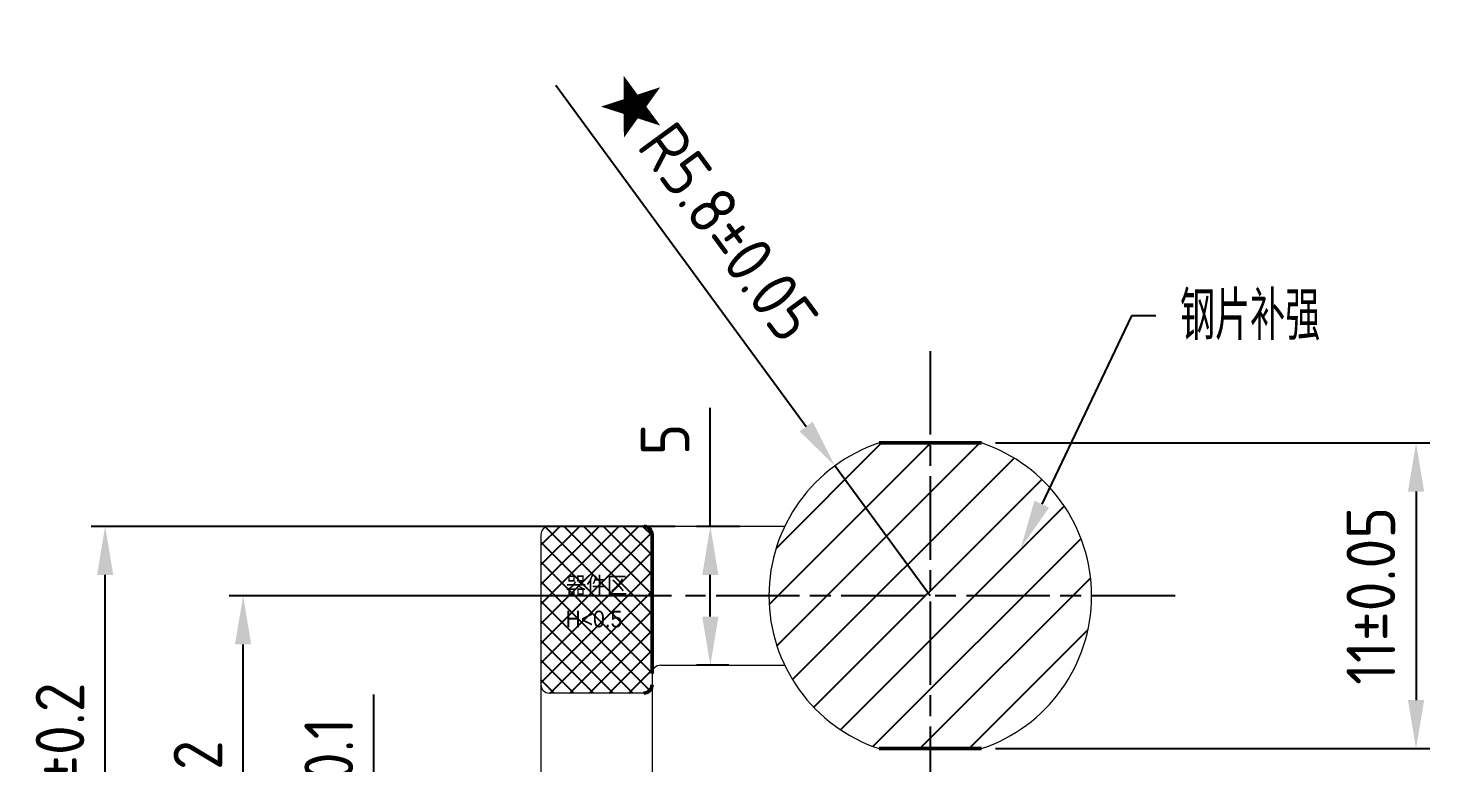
# Model space of a CAD drawing. Header units: millimetres. Extents: x 0 to 210, y 0 to 148.
# Drawn here: x 31.6 to 82, y 95 to 121.4 of the extents above; entities that cross this region are included whole.
import ezdxf

# ---------------------------------------------------------------- set-up
doc = ezdxf.new("R2010")
doc.units = ezdxf.units.MM
doc.header["$LTSCALE"] = 0.5
doc.linetypes.add('AM_ISO08W050', pattern=[18, 12, -1.5, 3, -1.5])
doc.linetypes.add('AM_ISO08W050x2', pattern=[9, 6, -0.75, 1.5, -0.75])
for name, color, linetype, lineweight in [('AM_0', 7, 'Continuous', 50), ('AM_5', 3, 'Continuous', 25), ('AM_7', 4, 'AM_ISO08W050', 25), ('AM_8', 1, 'Continuous', 25)]:
    doc.layers.add(name, color=color, linetype=linetype, lineweight=lineweight)
doc.styles.get("Standard").update_dxf_attribs({"font": 'ISOCP.SHX', "bigfont": 'gbcbig.shx'})
doc.styles.add('STYLE1', font='', dxfattribs={"width": 0.9})
doc.styles.get('STYLE1').set_extended_font_data('NSimSun')
doc.dimstyles.new('AM_GB$0', dxfattribs={"dimtxt": 3.5, "dimasz": 3.5, "dimexe": 1, "dimexo": 1, "dimgap": 1.5, "dimtad": 1, "dimdsep": 46, "dimtxsty": 'STANDARD', "dimcen": 0, "dimclrd": 256, "dimclre": 256, "dimclrt": 2, "dimadec": 0, "dimazin": 2, "dimtp": 0.1, "dimtm": 0.1, "dimtfac": 0.71, "dimtdec": 3, "dimtmove": 0, "dimatfit": 3, "dimfxl": 1, "dimlwd": -1, "dimlwe": -1, "dimarcsym": 0})
doc.dimstyles.new('AM_GB$4', dxfattribs={"dimtxt": 3.5, "dimasz": 3.5, "dimexe": 1, "dimexo": 1, "dimgap": 1.5, "dimtad": 1, "dimdsep": 46, "dimtxsty": 'STANDARD', "dimcen": 0, "dimclrd": 256, "dimclre": 256, "dimclrt": 2, "dimadec": 0, "dimazin": 2, "dimtp": 0.1, "dimtm": 0.1, "dimtfac": 0.71, "dimtdec": 3, "dimtmove": 0, "dimatfit": 3, "dimfxl": 1, "dimlwd": -1, "dimlwe": -1, "dimarcsym": 0})

# ---------------------------------------------------------------- blocks, each defined once
blk = doc.blocks.new('*D21')
at = {"layer": 'AM_5', "linetype": 'ByBlock', "transparency": 16777216}
for p, q in [((54.765, 101.011), (38.862, 101.011)), ((39.362, 86.761), (39.362, 99.261)), ((50.83, 85.011), (38.862, 85.011))]:
    blk.add_line(p, q, dxfattribs=at)
at = {"layer": 'AM_5', "transparency": 16777216}
for points in [[(39.07, 99.261), (39.653, 99.261), (39.362, 101.011)], [(39.07, 86.761), (39.653, 86.761), (39.362, 85.011)]]:
    blk.add_solid(points, dxfattribs=at)
at = {"layer": 'Defpoints', "color": 0, "transparency": 16777216}
for p in [(39.362, 101.011), (55.265, 101.011), (51.33, 85.011)]:
    blk.add_point(p, dxfattribs=at)
at = {"layer": 'AM_5', "color": 2, "transparency": 16777216, "insert": (37.736, 93.011), "char_height": 1.75, "attachment_point": 5, "rotation": 90}
blk.add_mtext('16%%p0.2', dxfattribs=at)
blk = doc.blocks.new('*D22')
at = {"layer": 'AM_5', "linetype": 'ByBlock', "transparency": 16777216}
for p, q in [((54.89, 103.511), (33.903, 103.511)), ((34.403, 86.761), (34.403, 101.761)), ((50.576, 85.011), (33.903, 85.011))]:
    blk.add_line(p, q, dxfattribs=at)
at = {"layer": 'AM_5', "transparency": 16777216}
for points in [[(34.112, 101.761), (34.695, 101.761), (34.403, 103.511)], [(34.112, 86.761), (34.695, 86.761), (34.403, 85.011)]]:
    blk.add_solid(points, dxfattribs=at)
at = {"layer": 'Defpoints', "color": 0, "transparency": 16777216}
for p in [(34.403, 103.511), (55.39, 103.511), (51.076, 85.011)]:
    blk.add_point(p, dxfattribs=at)
at = {"layer": 'AM_5', "color": 2, "transparency": 16777216, "insert": (32.778, 94.261), "char_height": 1.75, "attachment_point": 5, "rotation": 90}
blk.add_mtext('18.5%%p0.2', dxfattribs=at)
blk = doc.blocks.new('*D24')
at = {"layer": 'AM_5', "linetype": 'ByBlock', "transparency": 16777216}
for p, q in [((44.065, 88.261), (44.065, 97.461)), ((47.435, 86.511), (43.565, 86.511)), ((44.065, 85.011), (44.065, 86.511)), ((50.571, 85.011), (43.565, 85.011)), ((44.065, 83.261), (44.065, 81.511))]:
    blk.add_line(p, q, dxfattribs=at)
at = {"layer": 'AM_5', "transparency": 16777216}
for points in [[(43.773, 88.261), (44.357, 88.261), (44.065, 86.511)], [(43.773, 83.261), (44.357, 83.261), (44.065, 85.011)]]:
    blk.add_solid(points, dxfattribs=at)
at = {"layer": 'Defpoints', "color": 0, "transparency": 16777216}
for p in [(44.065, 86.511), (47.935, 86.511), (51.071, 85.011)]:
    blk.add_point(p, dxfattribs=at)
at = {"layer": 'AM_5', "color": 2, "transparency": 16777216, "insert": (42.44, 93.736), "char_height": 1.75, "attachment_point": 5, "rotation": 90}
blk.add_mtext('1.5%%p0.1', dxfattribs=at)
blk = doc.blocks.new('*D25')
at = {"layer": 'AM_5', "linetype": 'ByBlock', "transparency": 16777216}
for p, q in [((56.158, 103.511), (56.158, 107.776)), ((57.223, 103.511), (55.658, 103.511)), ((56.158, 100.261), (56.158, 101.761)), ((56.823, 98.511), (55.658, 98.511))]:
    blk.add_line(p, q, dxfattribs=at)
at = {"layer": 'AM_5', "transparency": 16777216}
for points in [[(55.866, 101.761), (56.45, 101.761), (56.158, 103.511)], [(55.866, 100.261), (56.45, 100.261), (56.158, 98.511)]]:
    blk.add_solid(points, dxfattribs=at)
at = {"layer": 'Defpoints', "color": 0, "transparency": 16777216}
for p in [(56.158, 103.511), (57.723, 103.511), (57.323, 98.511)]:
    blk.add_point(p, dxfattribs=at)
at = {"layer": 'AM_5', "color": 2, "transparency": 16777216, "insert": (54.533, 106.639), "char_height": 1.75, "attachment_point": 5, "rotation": 90}
blk.add_mtext('5', dxfattribs=at)
blk = doc.blocks.new('*S215')
at = {"layer": 'AM_5', "color": 3, "linetype": 'Continuous'}
for p, q in [((71.294, 111.09), (68.072, 104.31)), ((72.169, 111.09), (71.294, 111.09))]:
    blk.add_line(p, q, dxfattribs=at)
blk.add_trace([(67.809, 104.435), (68.336, 104.184), (67.321, 102.729)], dxfattribs=at)
at = {"layer": 'AM_5', "color": 2, "insert": (73.044, 111.965), "char_height": 1.75, "attachment_point": 1}
blk.add_mtext('钢片补强', dxfattribs=at)
blk = doc.blocks.new('*D32')
at = {"layer": 'AM_5', "linetype": 'ByBlock', "transparency": 16777216}
for p, q in [((66.406, 106.511), (82.029, 106.511)), ((81.529, 104.761), (81.529, 97.261)), ((66.406, 95.511), (82.029, 95.511))]:
    blk.add_line(p, q, dxfattribs=at)
at = {"layer": 'AM_5', "transparency": 16777216}
for points in [[(81.238, 104.761), (81.821, 104.761), (81.529, 106.511)], [(81.238, 97.261), (81.821, 97.261), (81.529, 95.511)]]:
    blk.add_solid(points, dxfattribs=at)
at = {"layer": 'Defpoints', "color": 0, "transparency": 16777216}
for p in [(65.906, 106.511), (65.906, 95.511), (81.529, 95.511)]:
    blk.add_point(p, dxfattribs=at)
at = {"layer": 'AM_5', "color": 2, "transparency": 16777216, "insert": (79.904, 101.011), "char_height": 1.75, "attachment_point": 5, "rotation": 90}
blk.add_mtext('11%%p0.05', dxfattribs=at)
blk = doc.blocks.new('*D33')
at = {"layer": 'AM_5', "linetype": 'ByBlock', "transparency": 16777216}
for p, q in [((50.602, 119.382), (59.602, 107.101)), ((64.065, 101.011), (60.637, 105.69))]:
    blk.add_line(p, q, dxfattribs=at)
at = {"layer": 'AM_5', "transparency": 16777216}
blk.add_solid([(59.837, 107.274), (59.367, 106.929), (60.637, 105.69)], dxfattribs=at)
at = {"layer": 'Defpoints', "color": 0, "transparency": 16777216}
for p in [(60.637, 105.69), (64.065, 101.011)]:
    blk.add_point(p, dxfattribs=at)
at = {"layer": 'AM_5', "color": 2, "transparency": 16777216, "insert": (56.049, 115.021), "char_height": 1.75, "attachment_point": 5, "rotation": 306.2351}
blk.add_mtext('{\\fSimSun|b0|i0|c134|p0;★}R5.8%%p0.05', dxfattribs=at)

msp = doc.modelspace()

# ---------------------------------------------------------------- hatches: boundary and pattern name
at = {"layer": 'AM_8'}
h = msp.add_hatch(dxfattribs=at)
h.set_pattern_fill('_U', color=256, scale=1.25, angle=45, style=0, pattern_type=0)
h.set_pattern_definition([(45, (0, 0), (-0.883883, 0.883883), [])])
edge = h.paths.add_edge_path()
edge.add_line((65.906, 106.511), (62.224, 106.511))
edge.add_arc((64.065, 101.011), 5.8, 108.5086, 251.4914)
edge.add_line((62.224, 95.511), (65.906, 95.511))
edge.add_arc((64.065, 101.011), 5.8, 288.5086, 431.4914)
h = msp.add_hatch(dxfattribs=at)
h.set_pattern_fill('_U', color=256, scale=0.5, angle=45, style=0, double=1, pattern_type=0)
h.set_pattern_definition([(45, (0.26645, 0), (-0.3535534, 0.3535534), []), (135, (0.26645, 0), (-0.3535534, -0.3535534), [])])
edge = h.paths.add_edge_path()
edge.add_line((53.765, 103.511), (50.365, 103.511))
edge.add_arc((50.365, 103.211), 0.3, 90, 180)
edge.add_line((50.065, 103.211), (50.065, 97.811))
edge.add_arc((50.365, 97.811), 0.3, 180, 270)
edge.add_line((50.365, 97.511), (53.765, 97.511))
edge.add_arc((53.765, 97.811), 0.3, 270, 360)
edge.add_line((54.065, 97.811), (54.065, 103.211))
edge.add_arc((53.765, 103.211), 0.3, 0, 90)

# ---------------------------------------------------------------- linework, layer by layer
at = {"color": 7, "linetype": 'Continuous', "lineweight": 15}
for p, q in [((58.831, 103.511), (50.365, 103.511)), ((50.065, 103.211), (50.065, 85.311)), ((54.365, 98.511), (58.831, 98.511)), ((54.065, 98.211), (54.065, 88.311)), ((53.765, 97.511), (50.365, 97.511))]:
    msp.add_line(p, q, dxfattribs=at)
for centre, radius, start, end in [((64.065, 101.011), 5.8, 108.5086, 251.4914), ((64.065, 101.011), 5.8, 288.5086, 71.4914), ((50.365, 103.211), 0.3, 90, 180), ((54.365, 98.211), 0.3, 90, 180), ((50.365, 97.811), 0.3, 180, 270)]:
    msp.add_arc(centre, radius, start, end, dxfattribs=at)
at = {"layer": 'AM_0'}
for p, q in [((62.224, 106.511), (65.906, 106.511)), ((54.065, 98.211), (54.065, 103.211)), ((65.906, 95.511), (62.224, 95.511))]:
    msp.add_line(p, q, dxfattribs=at)
for centre, start, end in [((53.765, 103.211), 0, 90), ((53.765, 97.811), 270, 0)]:
    msp.add_arc(centre, 0.3, start, end, dxfattribs=at)
at = {"layer": 'AM_7', "linetype": 'AM_ISO08W050x2'}
for p, q in [((64.065, 109.811), (64.065, 92.211)), ((72.865, 101.011), (55.265, 101.011))]:
    msp.add_line(p, q, dxfattribs=at)

# ---------------------------------------------------------------- block references
at = {"layer": 'AM_5'}
msp.add_blockref('*S215', (0, 0), dxfattribs=at)

# ---------------------------------------------------------------- texts
at = {"char_height": 0.6, "width": 13.15863, "attachment_point": 3, "style": 'STYLE1'}
for s, insert in [('器件区', (53.172, 101.693)), ('{\\fArial|b0|i0|c0|p32;H<0.5}', (52.992, 100.476))]:
    msp.add_mtext(s, dxfattribs=dict(at, insert=insert))

# ---------------------------------------------------------------- dimensions: what is measured, and where the dimension line sits
at = {"layer": 'AM_5'}
dim = msp.add_radius_dim(center=(64.065, 101.011), mpoint=(60.637, 105.69), text='{\\fSimSun|b0|i0|c134|p0;★}<>%%p0.05', dimstyle='AM_GB$4', override={"dimscale": 0.5}, dxfattribs=at)
dim.commit()
dim.dimension.update_dxf_attribs({"geometry": '*D33', "text_midpoint": (56.049, 115.021)})
dim = msp.add_linear_dim(base=(56.158, 103.511), p1=(57.323, 98.511), p2=(57.723, 103.511), angle=90, dimstyle='AM_GB$0', override={"dimscale": 0.5}, dxfattribs=at)
dim.commit()
dim.dimension.update_dxf_attribs({"geometry": '*D25', "text_midpoint": (56.158, 106.639), "dimtype": 160})
for base, p1, p2, text, picture, middle in [((81.529, 95.511), (65.906, 106.511), (65.906, 95.511), '<>%%p0.05', '*D32', (79.904, 101.011)), ((34.403, 103.511), (51.076, 85.011), (55.39, 103.511), '<>%%p0.2', '*D22', (32.778, 94.261)), ((39.362, 101.011), (51.33, 85.011), (55.265, 101.011), '<>%%p0.2', '*D21', (37.736, 93.011)), ((44.065, 86.511), (51.071, 85.011), (47.935, 86.511), '<>%%p0.1', '*D24', (42.44, 93.736))]:
    dim = msp.add_linear_dim(base=base, p1=p1, p2=p2, angle=90, text=text, dimstyle='AM_GB$0', override={"dimscale": 0.5}, dxfattribs=at)
    dim.commit()
    dim.dimension.update_dxf_attribs({"geometry": picture, "text_midpoint": middle})

doc.saveas('drawing.dxf')
